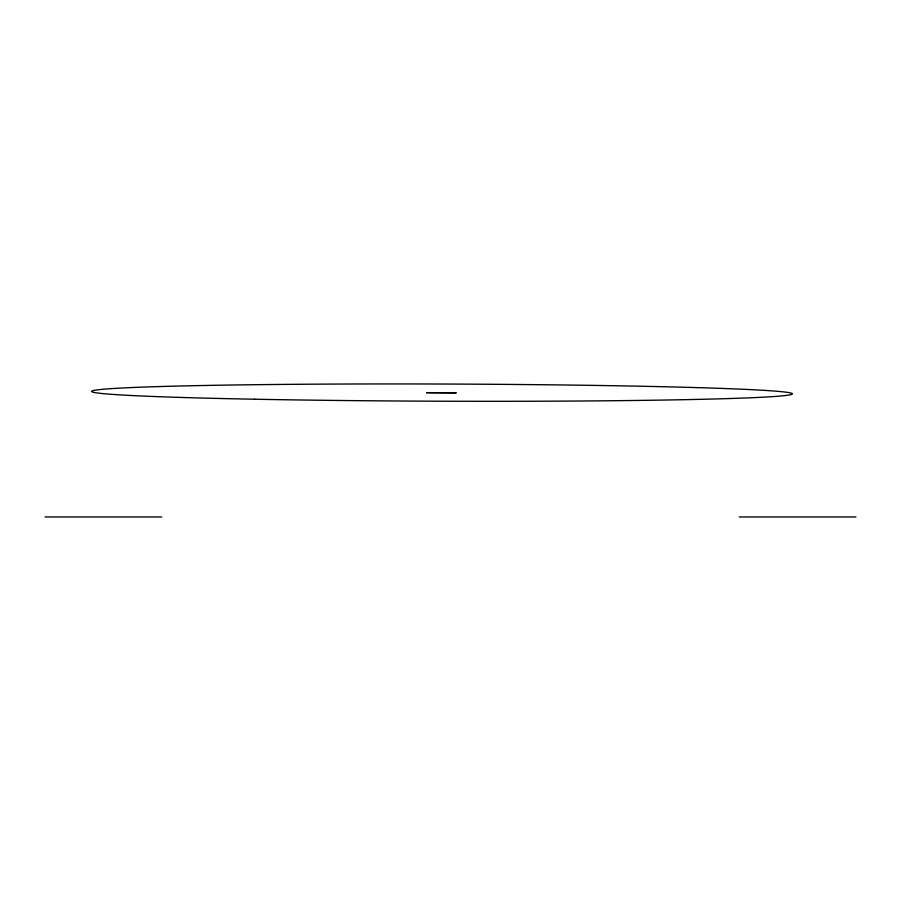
<?xml version="1.0" encoding="UTF-8"?>
<svg xmlns="http://www.w3.org/2000/svg" width="901" height="901" viewBox="0 0 901 901"><rect width="100%" height="100%" fill="white"/><g stroke="black" fill="none" stroke-linecap="round" stroke-linejoin="round"><path stroke-width="1.35" d="M45.05 516.96L161.696 516.96M739.304 516.96L855.95 516.96M426.522 392.667L456.244 392.813L426.623 392.645M254.578 399.222A349.937 8.582 0.2 0 0 791.022 394.582A349.937 8.582 0.2 0 0 278.499 384.457A349.937 8.582 0.2 0 0 254.578 399.222"/></g></svg>
